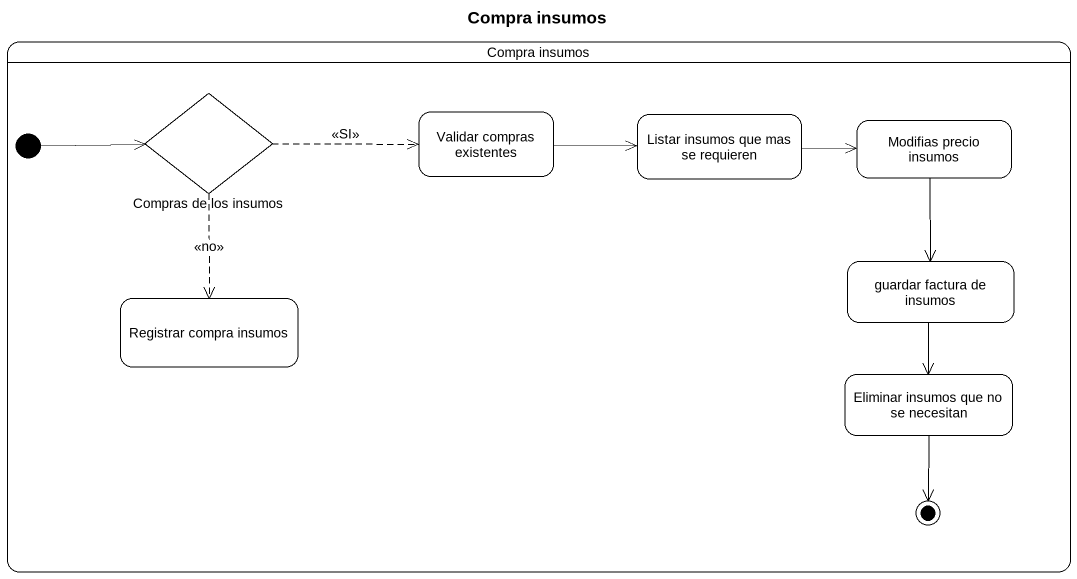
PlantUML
@startuml
title Compra insumos
hide empty description
state "Compra insumos" as Compra_insumos {
  state "Compras de los insumos" as Compras_de_los_insumos <<choice>>
  state "Validar compras existentes" as Validar_compras_existentes
  state "Listar insumos que mas se requieren" as Listar_insumos_que_mas_se
  state "Modifias precio insumos" as Modifias_precio_insumos
  state "Registrar compra insumos" as Registrar_compra_insumos
  state "guardar factura de insumos" as guardar_factura_de_insumos
  state "Eliminar insumos que no se necesitan" as Eliminar_insumos_que_no_se
  [*] -right-> Compras_de_los_insumos
  Eliminar_insumos_que_no_se --> [*]
}
Compras_de_los_insumos -right[dashed]-> Validar_compras_existentes : <<SI>>
Compras_de_los_insumos -[dashed]-> Registrar_compra_insumos : <<no>>
Validar_compras_existentes -right-> Listar_insumos_que_mas_se
Listar_insumos_que_mas_se -right-> Modifias_precio_insumos
Modifias_precio_insumos --> guardar_factura_de_insumos
guardar_factura_de_insumos --> Eliminar_insumos_que_no_se
@enduml
